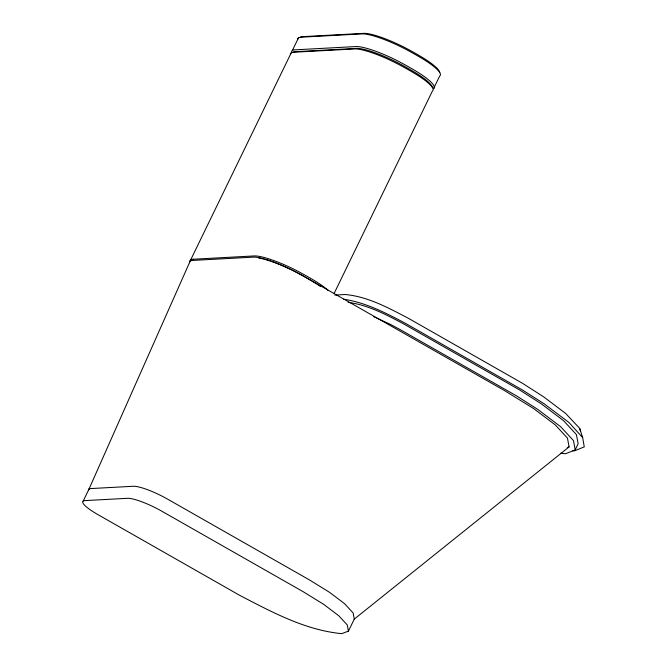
<?xml version="1.0" encoding="UTF-8"?>
<svg xmlns="http://www.w3.org/2000/svg" width="667" height="667" viewBox="0 0 667 667"><rect width="100%" height="100%" fill="white"/><g stroke="black" fill="none" stroke-linecap="round" stroke-linejoin="round"><path stroke-width="1" d="M560.647 453.235L564.632 453.668A15.491 2.951 25.9 0 0 565.933 453.593L575.204 449.9L573.487 440.604L560.613 426.672L537.994 409.571L516.65 395.94L400.267 329.665L390.395 324.37L373.495 316.608M575.204 449.9L578.156 443.672L576.405 434.584L563.54 420.66L541.437 403.927L519.568 389.92L403.185 323.645C385.876 314.49 367.851 304.927 348.191 302.368M190.178 261.089L88.528 490.145A28.614 5.461 25.9 0 1 90.812 488.569L133.358 486.268A28.614 5.461 25.9 0 1 167.559 499.116L309.338 579.848L329.506 592.304L344.597 603.71L353.126 612.948L354.269 619.109L348.424 631.14L341.704 633.65C305.102 630.132 271.803 611.998 239.67 595.331L97.891 514.599A28.614 5.461 25.9 0 1 84.967 500.6L127.514 498.307A28.614 5.461 25.9 0 1 161.714 511.147L303.493 591.887L323.662 604.335L338.753 615.741L347.29 624.979L348.424 631.14M190.67 259.905L291.171 52.926M292.338 50.517L298.474 37.877M83.192 501.067L89.036 489.036M334.159 293.38L432.391 91.087A42.196 8.054 25.9 0 0 410.739 71.144A72.911 13.915 25.9 0 0 396.932 63.532A42.196 8.054 25.9 0 0 354.619 48.958L293.772 52.243A42.196 8.054 25.9 0 0 290.428 54.569M354.269 619.109L569.084 446.907L567.459 438.102L555.269 424.904L533.708 408.613L504.894 390.82L302.351 275.488A40.887 7.804 25.9 0 0 253.493 257.137L192.713 260.422A40.887 7.804 25.9 0 0 189.453 262.681M567.267 447.615L569.084 446.907M193.272 259.221L254.102 255.936A42.196 8.054 25.9 0 1 296.431 270.51A72.911 13.915 25.9 0 1 310.238 278.122A42.196 8.054 25.9 0 1 328.439 290.629M334.809 295.072L345.181 294.514C367.759 296.548 388.361 307.854 408.146 318.159L522.369 383.217L543.613 396.823L565.666 413.448L579.731 428.431L582.666 437.594L584.267 446.89L574.729 450.742A22.303 4.252 25.9 0 1 572.828 450.842M343.763 299.233C365.808 302.535 386.093 313.048 405.561 323.42L522.261 389.87L544.197 403.835L568.901 422.428L582.666 437.594M579.94 428.906L580.29 430.832M300.275 37.294A40.887 7.804 25.9 0 1 302.81 36.635L363.59 33.35A40.887 7.804 25.9 0 1 412.448 51.701A71.202 13.59 25.9 0 1 418.059 54.894A40.887 7.804 25.9 0 1 439.786 72.628M297.74 39.528A42.196 8.054 25.9 0 1 301.084 37.202L361.914 33.917A42.196 8.054 25.9 0 1 404.235 48.491A72.911 13.915 25.9 0 1 418.042 56.103A42.196 8.054 25.9 0 1 439.686 76.038L433.558 88.678A42.196 8.054 25.9 0 0 411.906 68.743A72.911 13.915 25.9 0 0 398.107 61.122A42.196 8.054 25.9 0 0 355.786 46.557L294.939 49.833A42.196 8.054 25.9 0 0 291.604 52.168M292.971 52.343A40.887 7.804 25.9 0 1 295.506 51.676L356.286 48.391A40.887 7.804 25.9 0 1 405.144 66.742A71.202 13.59 25.9 0 1 410.755 69.935A40.887 7.804 25.9 0 1 432.483 87.669M258.838 258.079A40.887 7.804 25.9 0 1 263.507 259.046M264.541 259.321A40.887 7.804 25.9 0 1 270.393 261.097M271.436 261.447A40.887 7.804 25.9 0 1 303.477 276.13A71.202 13.59 25.9 0 1 309.088 279.323A40.887 7.804 25.9 0 1 320.61 286.577M189.928 261.547A42.196 8.054 25.9 0 1 193.28 259.23"/></g></svg>
